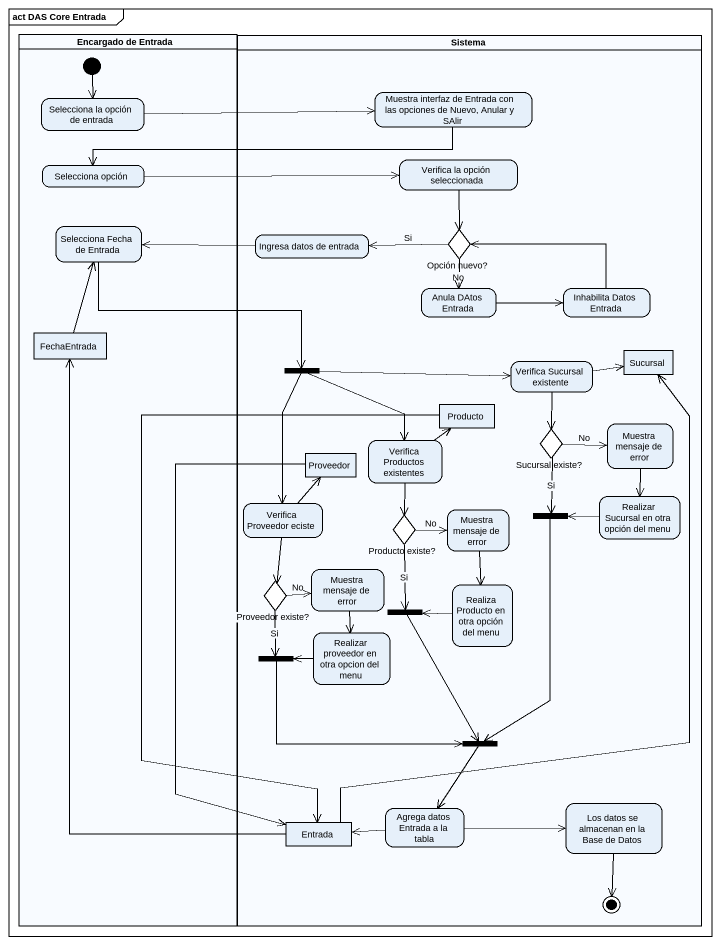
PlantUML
@startuml
mainframe act DAS Core Entrada
hide empty description
state "Encargado de Entrada" as Encargado_de_Entrada <<partition>> {
  state "Selecciona la opción de entrada" as Selecciona_la_opción_de
  state "Selecciona opción" as Selecciona_opción
  state "Selecciona Fecha de Entrada" as Selecciona_Fecha_de_Entrada
  state FechaEntrada <<object>>
  [*] --> Selecciona_la_opción_de
}
state Sistema <<partition>> {
  state "Muestra interfaz de Entrada con las opciones de Nuevo, Anular y SAlir" as Muestra_interfaz_de_Entrada
  state "Verifica la opción seleccionada" as Verifica_la_opción
  state "Opción nuevo?" as Opción_nuevo <<choice>>
  state "Ingresa datos de entrada" as Ingresa_datos_de_entrada
  state "Anula DAtos Entrada" as Anula_DAtos_Entrada
  state "Inhabilita Datos Entrada" as Inhabilita_Datos_Entrada
  state Sucursal <<object>>
  state fork1 <<fork>>
  state "Verifica Sucursal existente" as Verifica_Sucursal_existente
  state Producto <<object>>
  state "Muestra mensaje de error" as Muestra_mensaje_de_error
  state Proveedor <<object>>
  state "Verifica Productos existentes" as Verifica_Productos
  state "Sucursal existe?" as Sucursal_existe <<choice>>
  state "Verifica Proveedor eciste" as Verifica_Proveedor_eciste
  state "Realizar Sucursal en otra opción del menu" as Realizar_Sucursal_en_otra
  state "Producto existe?" as Producto_existe <<choice>>
  state "Muestra mensaje de error" as Muestra_mensaje_de_error_2
  state fork2 <<join>>
  state "Proveedor existe?" as Proveedor_existe <<choice>>
  state "Muestra mensaje de error" as Muestra_mensaje_de_error_3
  state fork3 <<join>>
  state "Realiza Producto en otra opción del menu" as Realiza_Producto_en_otra
  state fork4 <<join>>
  state "Realizar proveedor en otra opcion del menu" as Realizar_proveedor_en_otra
  state fork5 <<join>>
  state "Agrega datos Entrada a la tabla" as Agrega_datos_Entrada_a_la
  state "Los datos se almacenan en la Base de Datos" as Los_datos_se_almacenan_en
  state Entrada <<object>>
  Los_datos_se_almacenan_en --> [*]
}
Selecciona_la_opción_de -right-> Muestra_interfaz_de_Entrada
Muestra_interfaz_de_Entrada -left-> Selecciona_opción
Selecciona_opción -right-> Verifica_la_opción
Verifica_la_opción --> Opción_nuevo
Selecciona_Fecha_de_Entrada --> fork1
Opción_nuevo -left-> Ingresa_datos_de_entrada : Si
Opción_nuevo --> Anula_DAtos_Entrada : No
Ingresa_datos_de_entrada -left-> Selecciona_Fecha_de_Entrada
Anula_DAtos_Entrada -right-> Inhabilita_Datos_Entrada
Inhabilita_Datos_Entrada -left-> Opción_nuevo
FechaEntrada -up-> Selecciona_Fecha_de_Entrada
fork1 -right-> Verifica_Sucursal_existente
fork1 --> Verifica_Productos
fork1 --> Verifica_Proveedor_eciste
Verifica_Sucursal_existente -right-> Sucursal
Verifica_Sucursal_existente --> Sucursal_existe
Producto --> Entrada
Muestra_mensaje_de_error --> Realizar_Sucursal_en_otra
Proveedor --> Entrada
Verifica_Productos -up-> Producto
Verifica_Productos --> Producto_existe
Sucursal_existe -right-> Muestra_mensaje_de_error : No
Sucursal_existe --> fork2 : Si
Verifica_Proveedor_eciste -up-> Proveedor
Verifica_Proveedor_eciste --> Proveedor_existe
Realizar_Sucursal_en_otra -left-> fork2
Producto_existe -right-> Muestra_mensaje_de_error_2 : No
Producto_existe --> fork3 : Si
Muestra_mensaje_de_error_2 --> Realiza_Producto_en_otra
fork2 --> fork5
Proveedor_existe -right-> Muestra_mensaje_de_error_3 : No
Proveedor_existe --> fork4 : Si
Muestra_mensaje_de_error_3 --> Realizar_proveedor_en_otra
fork3 --> fork5
Realiza_Producto_en_otra -left-> fork3
fork4 -right-> fork5
Realizar_proveedor_en_otra -left-> fork4
fork5 --> Agrega_datos_Entrada_a_la
Agrega_datos_Entrada_a_la -right-> Los_datos_se_almacenan_en
Agrega_datos_Entrada_a_la -left-> Entrada
Entrada -up-> FechaEntrada
Entrada -up-> Sucursal
@enduml
